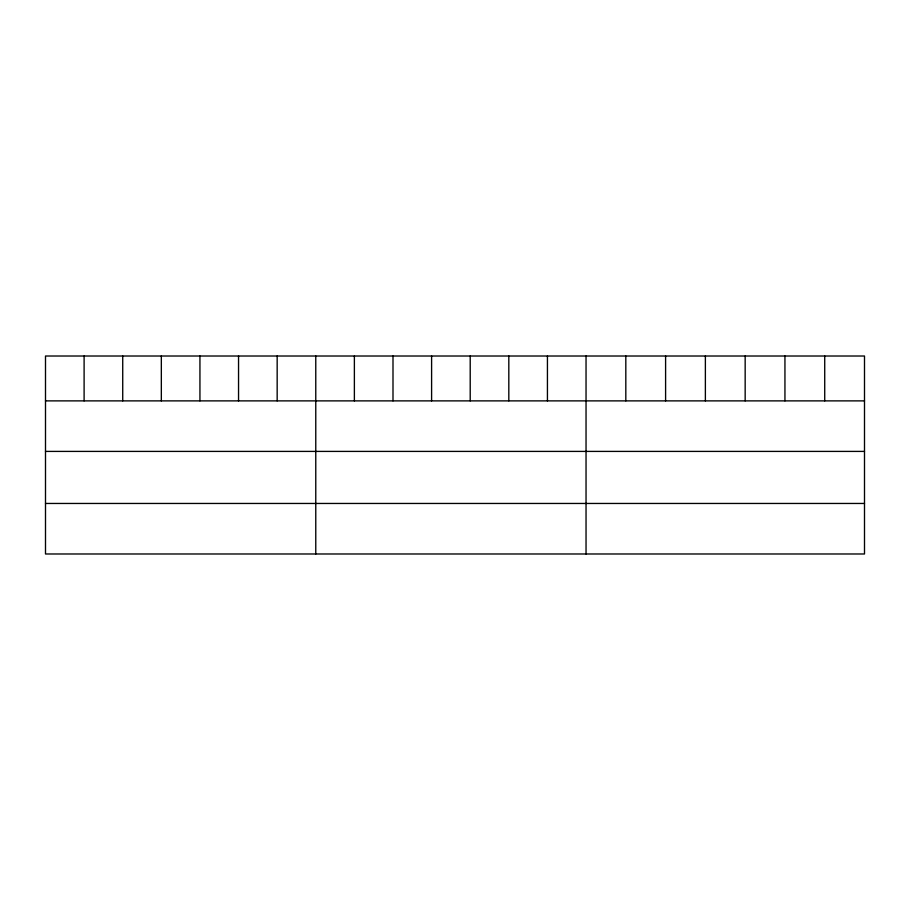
<?xml version="1.0" encoding="UTF-8"?>
<svg xmlns="http://www.w3.org/2000/svg" width="910" height="910" viewBox="0 0 910 910"><rect width="100%" height="100%" fill="white"/><g stroke="black" fill="none" stroke-linecap="round" stroke-linejoin="round"><path stroke-width="1.36" d="M864.5 400.878L864.5 553.985L45.5 553.985L45.5 356.015L864.5 356.015L864.5 400.878L45.5 400.878M45.5 451.405L864.5 451.405M45.5 503.457L864.5 503.457M824.722 356.015L824.722 400.878M784.943 356.015L784.943 400.878M745.165 356.015L745.165 400.878M705.375 356.015L705.375 400.878M665.597 356.015L665.597 400.878M625.818 356.015L625.818 400.878M586.04 356.015L586.04 553.985M547.433 356.015L547.433 400.878M508.815 356.015L508.815 400.878M470.208 356.015L470.208 400.878M431.602 356.015L431.602 400.878M392.995 356.015L392.995 400.878M354.377 356.015L354.377 400.878M315.77 356.015L315.77 553.985M277.163 356.015L277.163 400.878M238.545 356.015L238.545 400.878M199.938 356.015L199.938 400.878M161.332 356.015L161.332 400.878M122.725 356.015L122.725 400.878M84.107 356.015L84.107 400.878"/></g></svg>
